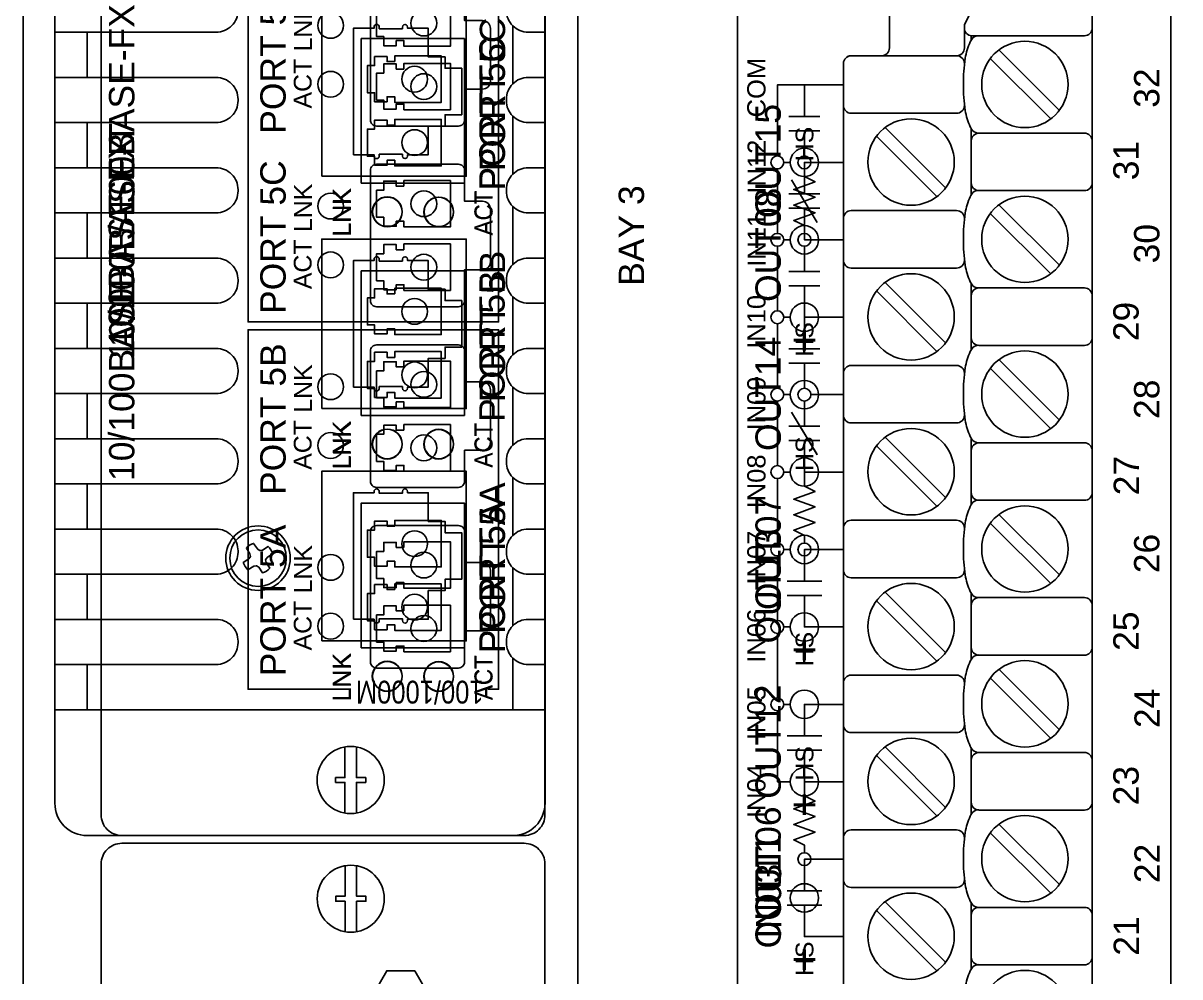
# Model space of a CAD drawing. Extents: x 1 to 47, y 1 to 34.6.
# Drawn here: x 30.651 to 35.134, y 10.742 to 14.438 of the extents above; entities that cross this region are included whole.
import ezdxf
from ezdxf.enums import TextEntityAlignment as Align

# ---------------------------------------------------------------- set-up
doc = ezdxf.new("R2010")
doc.units = 0
doc.header["$MEASUREMENT"] = 0
for name, color, linetype in [('10_0______DWG_', 7, 'CONTINUOUS'), ('3_1__X__NONE', 7, 'CONTINUOUS'), ('3_2__6___4__10-100BASE-T_C', 7, 'CONTINUOUS'), ('3_3__7___4__100BASE-FX_CON', 7, 'CONTINUOUS'), ('3_4__8___2__10-100BASE-T__', 7, 'CONTINUOUS'), ('3_5__9___2__100-1000BASE__', 7, 'CONTINUOUS'), ('5_2__A__ISOLATED_EIA-422', 7, 'CONTINUOUS'), ('5_3__B__ISOLATED_G_703_CO-', 7, 'CONTINUOUS'), ('7_1__2___8__OPTOISOLATED_I', 7, 'CONTINUOUS'), ('7_2__7___8__OPTOISOLATED_I', 7, 'CONTINUOUS'), ('7_3__C___18__COMMON____6__', 7, 'CONTINUOUS'), ('7_4__D___18__COMMON____6__', 7, 'CONTINUOUS'), ('7_5__E___8__OPTOISOLATED_I', 7, 'CONTINUOUS'), ('7_6__4___18__COMMON____6__', 7, 'CONTINUOUS'), ('7_7__8___8__OPTOISOLATED_I', 7, 'CONTINUOUS')]:
    doc.layers.add(name, color=color, linetype=linetype)
doc.styles.add('ARIAL', font='arial.ttf')

msp = doc.modelspace()

# ---------------------------------------------------------------- linework, layer by layer
at = {"layer": '10_0______DWG_'}
for points in [[(30.6506, 20.465), (30.6506, 3.435, 0.414214), (30.7606, 3.325), (32.6906, 3.325, 0.414214), (32.8006, 3.435), (32.8006, 20.465, 0.414214), (32.6906, 20.575), (30.7606, 20.575, 0.414214), (30.6506, 20.465)], [(34.2988, 14.4188), (34.2989, 14.3415, -0.414214), (34.2689, 14.3115)], [(34.3469, 14.3888, 0.127742), (34.3315, 14.381, 0.081668), (34.3213, 14.3654, 0.0591), (34.302, 14.3017, 0.034646), (34.2949, 14.2002, 0.03436), (34.302, 14.0995, 0.0591), (34.3213, 14.0358, 0.081668), (34.3315, 14.0201, 0.191033), (34.3554, 14.0116)], [(34.2987, 14.1265), (34.2987, 14.1186, -0.414214), (34.2687, 14.0886), (33.8599, 14.0886, -0.414214), (33.8299, 14.1186), (33.8299, 14.2815, -0.414214), (33.8599, 14.3115), (34.2687, 14.3115, -0.414214), (34.2987, 14.2815), (34.2987, 14.2747)], [(34.3254, 13.9816, -0.414214), (34.3554, 14.0116), (34.7641, 14.0116, -0.414214), (34.7941, 13.9816), (34.7941, 13.8188, -0.414214), (34.7641, 13.7888), (34.3554, 13.7888, -0.414214), (34.3254, 13.8188)], [(34.3554, 13.7895, 0.191033), (34.3315, 13.781, 0.081668), (34.3213, 13.7654, 0.0591), (34.302, 13.7017, 0.034646), (34.2949, 13.6002, 0.03436), (34.302, 13.4995, 0.0591), (34.3213, 13.4358, 0.081668), (34.3315, 13.4201, 0.191033), (34.3554, 13.4116)], [(34.2987, 13.5265), (34.2987, 13.5186, -0.414214), (34.2687, 13.4886), (33.8599, 13.4886, -0.414214), (33.8299, 13.5186), (33.8299, 13.6815, -0.414214), (33.8599, 13.7115), (34.2687, 13.7115, -0.414214), (34.2987, 13.6815), (34.2987, 13.6746)], [(34.3254, 13.3816, -0.414214), (34.3554, 13.4116), (34.7641, 13.4116, -0.414214), (34.7941, 13.3816), (34.7941, 13.2188, -0.414214), (34.7641, 13.1888), (34.3554, 13.1888, -0.414214), (34.3254, 13.2188)], [(34.3554, 13.1895, 0.191033), (34.3315, 13.181, 0.081668), (34.3213, 13.1654, 0.0591), (34.302, 13.1017, 0.034646), (34.2949, 13.0002, 0.03436), (34.302, 12.8995, 0.0591), (34.3213, 12.8358, 0.081668), (34.3315, 12.8201, 0.191033), (34.3554, 12.8116)], [(34.2987, 12.9265), (34.2987, 12.9186, -0.414214), (34.2687, 12.8886), (33.8599, 12.8886, -0.414214), (33.8299, 12.9186), (33.8299, 13.0815, -0.414214), (33.8599, 13.1115), (34.2687, 13.1115, -0.414214), (34.2987, 13.0815), (34.2987, 13.0746)], [(34.3254, 12.7816, -0.414214), (34.3554, 12.8116), (34.7641, 12.8116, -0.414214), (34.7941, 12.7816), (34.7941, 12.6188, -0.414214), (34.7641, 12.5888), (34.3554, 12.5888, -0.414214), (34.3254, 12.6188)], [(34.3554, 12.5895, 0.191033), (34.3315, 12.581, 0.081668), (34.3213, 12.5654, 0.0591), (34.302, 12.5017, 0.034646), (34.2949, 12.4002, 0.03436), (34.302, 12.2995, 0.0591), (34.3213, 12.2358, 0.081668), (34.3315, 12.2201, 0.191033), (34.3554, 12.2116)], [(34.2987, 12.3265), (34.2987, 12.3186, -0.414214), (34.2687, 12.2886), (33.8599, 12.2886, -0.414214), (33.8299, 12.3186), (33.8299, 12.4815, -0.414214), (33.8599, 12.5115), (34.2687, 12.5115, -0.414214), (34.2987, 12.4815), (34.2987, 12.4746)], [(34.3254, 12.1816, -0.414214), (34.3554, 12.2116), (34.7641, 12.2116, -0.414214), (34.7941, 12.1816), (34.7941, 12.0188, -0.414214), (34.7641, 11.9888), (34.3554, 11.9888, -0.414214), (34.3254, 12.0188)], [(34.3554, 11.9895, 0.191033), (34.3315, 11.981, 0.081668), (34.3213, 11.9654, 0.0591), (34.302, 11.9017, 0.034646), (34.2949, 11.8002, 0.03436), (34.302, 11.6995, 0.0591), (34.3213, 11.6357, 0.081668), (34.3315, 11.6201, 0.191033), (34.3554, 11.6116)], [(34.2987, 11.7265), (34.2987, 11.7186, -0.414214), (34.2687, 11.6886), (33.8599, 11.6886, -0.414214), (33.8299, 11.7186), (33.8299, 11.8815, -0.414214), (33.8599, 11.9115), (34.2687, 11.9115, -0.414214), (34.2987, 11.8815), (34.2987, 11.8746)], [(34.3254, 11.5816, -0.414214), (34.3554, 11.6116), (34.7641, 11.6116, -0.414214), (34.7941, 11.5816), (34.7941, 11.4188, -0.414214), (34.7641, 11.3888), (34.3554, 11.3888, -0.414214), (34.3254, 11.4188)], [(34.3554, 11.3895, 0.191033), (34.3315, 11.381, 0.081668), (34.3213, 11.3654, 0.0591), (34.302, 11.3017, 0.034646), (34.2949, 11.2001, 0.03436), (34.302, 11.0995, 0.0591), (34.3213, 11.0357, 0.081668), (34.3315, 11.0201, 0.191033), (34.3554, 11.0116)], [(34.2987, 11.1265), (34.2987, 11.1186, -0.414214), (34.2687, 11.0886), (33.8599, 11.0886, -0.414214), (33.8299, 11.1186), (33.8299, 11.2814, -0.414214), (33.8599, 11.3114), (34.2687, 11.3114, -0.414214), (34.2987, 11.2814), (34.2987, 11.2746)], [(34.3254, 10.9816, -0.414214), (34.3554, 11.0116), (34.7641, 11.0116, -0.414214), (34.7941, 10.9816), (34.7941, 10.8187, -0.414214), (34.7641, 10.7887), (34.3554, 10.7887, -0.414214), (34.3254, 10.8187)], [(34.3554, 10.7895, 0.191033), (34.3315, 10.781, 0.081668), (34.3213, 10.7654, 0.0591), (34.302, 10.7017, 0.034646), (34.2949, 10.6001, 0.03436), (34.302, 10.4994, 0.0591), (34.3213, 10.4357, 0.081668), (34.3315, 10.4201, 0.191033), (34.3554, 10.4116)]]:
    msp.add_lwpolyline(points, format="xyb", dxfattribs=at)
for points in [[(40.7706, 20.575), (32.8906, 20.575, 0.414214), (32.8006, 20.485), (32.8006, 3.415, 0.414214), (32.8906, 3.325), (40.7706, 3.325, 0.381966), (40.86, 3.405), (40.86, 20.495, 0.381966)], [(33.419, 3.6192), (33.419, 20.2795, -0.468367), (33.479, 20.3295), (35.049, 20.3295, -0.414132), (35.099, 20.2795), (35.099, 3.6192, -0.414214), (35.049, 3.5692), (33.469, 3.5692, -0.414287)], [(34.6461, 9.588), (34.7641, 9.588, 0.414213), (34.7941, 9.618), (34.7942, 14.5998, 0.414214), (34.7642, 14.6298), (34.4511, 14.6298), (34.2064, 14.7207, 0.480048), (34.0082, 14.5757), (34.0082, 14.3415, -0.414214), (33.9782, 14.3115), (33.86, 14.3115, 0.414212), (33.83, 14.2815), (33.8299, 14.2815), (33.8299, 9.3004, 0.414215), (33.8599, 9.2704), (34.1728, 9.2705), (34.4176, 9.1796, 0.47859), (34.6161, 9.3246), (34.6161, 9.558, -0.414214)], [(34.794, 14.6031), (34.7942, 14.4188, -0.414214), (34.7642, 14.3888), (34.3271, 14.3888, -0.390527), (34.2988, 14.4188), (34.2988, 14.431), (34.3885, 14.6169, -0.241514), (34.4085, 14.6298), (34.7642, 14.6298, -0.422157)], [(30.953, 8.0398), (30.953, 11.1798, -0.414214), (31.033, 11.2598), (32.593, 11.2598, -0.414214), (32.673, 11.1798), (32.673, 8.0398, -0.414214), (32.593, 7.9598), (31.033, 7.9598, -0.414214)]]:
    msp.add_lwpolyline(points, format="xyb", close=True, dxfattribs=at)
for points in [[(34.3247, 14.3891), (34.3247, 14.372)], [(34.4327, 14.334), (34.6669, 14.0998)], [(34.3993, 14.3005), (34.6335, 14.0664)], [(33.9918, 14.0333), (34.2259, 13.7991)], [(33.9583, 13.9999), (34.1925, 13.7657)], [(34.3254, 13.773), (34.3254, 14.0281)], [(34.4327, 13.734), (34.6669, 13.4998)], [(34.3993, 13.7005), (34.6335, 13.4664)], [(33.9918, 13.4333), (34.2259, 13.1991)], [(34.3254, 13.173), (34.3254, 13.4281)], [(33.9583, 13.3999), (34.1925, 13.1657)], [(34.3993, 13.1005), (34.6335, 12.8664)], [(34.4327, 13.134), (34.6669, 12.8998)], [(33.9918, 12.8333), (34.2259, 12.5991)], [(34.3254, 12.573), (34.3254, 12.8281)], [(33.9583, 12.7999), (34.1925, 12.5657)], [(34.4327, 12.5339), (34.6669, 12.2998)], [(34.3993, 12.5005), (34.6335, 12.2664)], [(33.9583, 12.1999), (34.1925, 11.9657)], [(33.9918, 12.2333), (34.2259, 11.9991)], [(34.3254, 11.973), (34.3254, 12.2281)], [(34.4327, 11.9339), (34.6669, 11.6998)], [(34.3993, 11.9005), (34.6335, 11.6664)], [(31.8979, 11.3769), (31.8979, 11.4955), (31.8615, 11.4955), (31.8615, 11.5145), (31.8979, 11.5145), (31.8979, 11.6331)], [(31.9421, 11.3769), (31.9421, 11.4955), (31.9785, 11.4955), (31.9785, 11.5145), (31.9421, 11.5145), (31.9421, 11.6331)], [(33.9918, 11.6333), (34.2259, 11.3991)], [(34.3254, 11.373), (34.3254, 11.6281)], [(33.9583, 11.5999), (34.1925, 11.3657)], [(34.3993, 11.3005), (34.6335, 11.0664)], [(34.4327, 11.3339), (34.6669, 11.0998)], [(31.8984, 10.9169), (31.8984, 11.0355), (31.862, 11.0355), (31.862, 11.0545), (31.8984, 11.0545), (31.8984, 11.1731)], [(31.9427, 10.9169), (31.9427, 11.0355), (31.9791, 11.0355), (31.9791, 11.0545), (31.9427, 11.0545), (31.9427, 11.1731)], [(33.9918, 11.0333), (34.2259, 10.7991)], [(33.9583, 10.9999), (34.1925, 10.7657)], [(34.3254, 10.773), (34.3254, 11.0281)]]:
    msp.add_lwpolyline(points, dxfattribs=at)
for centre, radius in [((34.5331, 14.2002), 0.1673), ((34.0921, 13.8995), 0.1673), ((34.5331, 13.6002), 0.1673), ((34.0921, 13.2995), 0.1673), ((34.5331, 13.0002), 0.1673), ((34.0921, 12.6995), 0.1673), ((34.5331, 12.4002), 0.1673), ((34.0921, 12.0995), 0.1673), ((34.5331, 11.8002), 0.1673), ((34.0921, 11.4995), 0.1673), ((31.92, 11.505), 0.13), ((34.5331, 11.2001), 0.1673), ((31.9205, 11.045), 0.13), ((34.0921, 10.8995), 0.1673), ((34.5331, 10.6001), 0.1673)]:
    msp.add_circle(centre, radius, dxfattribs=at)
at = {"layer": '3_1__X__NONE'}
msp.add_lwpolyline([(30.953, 11.3698), (30.953, 15.8598, -0.414214), (31.033, 15.9398), (32.593, 15.9398, -0.414214), (32.673, 15.8598), (32.673, 11.3698, -0.414214), (32.593, 11.2898), (31.033, 11.2898, -0.414214)], format="xyb", close=True, dxfattribs=at)
at = {"layer": '3_2__6___4__10-100BASE-T_C'}
for points in [[(30.953, 11.3698), (30.953, 15.8598, -0.414214), (31.033, 15.9398), (32.593, 15.9398, -0.414214), (32.673, 15.8598), (32.673, 11.3698, -0.414214), (32.593, 11.2898), (31.033, 11.2898, -0.414214)], [(31.9308, 13.9278), (31.9308, 14.4178), (32.0108, 14.4178), (32.0108, 14.4228, -1), (32.0308, 14.4228), (32.0308, 14.4159), (32.1208, 14.4159), (32.1208, 14.4228, -1.000014), (32.1408, 14.4228), (32.1408, 14.4178), (32.2208, 14.4178), (32.2208, 14.3068), (32.2858, 14.3068), (32.2858, 14.2628), (32.3508, 14.2628), (32.3508, 14.0828), (32.2858, 14.0828), (32.2858, 14.0388), (32.2208, 14.0388), (32.2208, 13.9278), (32.1408, 13.9278), (32.1408, 13.9228, -1.000005), (32.1208, 13.9228), (32.1208, 13.9297), (32.0308, 13.9297), (32.0308, 13.9228, -1), (32.0108, 13.9228), (32.0108, 13.9278)], [(31.9308, 13.0278), (31.9308, 13.5178), (32.0108, 13.5178), (32.0108, 13.5228, -1), (32.0308, 13.5228), (32.0308, 13.5159), (32.1208, 13.5159), (32.1208, 13.5228, -1.000014), (32.1408, 13.5228), (32.1408, 13.5178), (32.2208, 13.5178), (32.2208, 13.4068), (32.2858, 13.4068), (32.2858, 13.3628), (32.3508, 13.3628), (32.3508, 13.1828), (32.2858, 13.1828), (32.2858, 13.1388), (32.2208, 13.1388), (32.2208, 13.0278), (32.1408, 13.0278), (32.1408, 13.0228, -1.000005), (32.1208, 13.0228), (32.1208, 13.0297), (32.0308, 13.0297), (32.0308, 13.0228, -1), (32.0108, 13.0228), (32.0108, 13.0278)], [(31.9308, 12.1278), (31.9308, 12.6178), (32.0108, 12.6178), (32.0108, 12.6228, -1), (32.0308, 12.6228), (32.0308, 12.6159), (32.1208, 12.6159), (32.1208, 12.6228, -1.000014), (32.1408, 12.6228), (32.1408, 12.6178), (32.2208, 12.6178), (32.2208, 12.5068), (32.2858, 12.5068), (32.2858, 12.4628), (32.3508, 12.4628), (32.3508, 12.2828), (32.2858, 12.2828), (32.2858, 12.2388), (32.2208, 12.2388), (32.2208, 12.1278), (32.1408, 12.1278), (32.1408, 12.1228, -1.000005), (32.1208, 12.1228), (32.1208, 12.1297), (32.0308, 12.1297), (32.0308, 12.1228, -1), (32.0108, 12.1228), (32.0108, 12.1278)], [(31.5221, 12.3196), (31.5442, 12.3334), (31.5548, 12.3353), (31.5636, 12.3293), (31.5784, 12.3078, 0.141658), (31.6061, 12.3259), (31.5924, 12.3481), (31.5905, 12.3586), (31.5965, 12.3675), (31.618, 12.3823, 0.141658), (31.5998, 12.41), (31.5777, 12.3962), (31.5672, 12.3944), (31.5583, 12.4003), (31.5435, 12.4218, 0.141657), (31.5158, 12.4037), (31.5295, 12.3815), (31.5314, 12.371), (31.5255, 12.3621), (31.504, 12.3473, 0.141658)]]:
    msp.add_lwpolyline(points, format="xyb", close=True, dxfattribs=at)
for points in [[(31.808, 13.8443), (31.808, 14.5013), (32.368, 14.5013), (32.368, 13.8443)], [(31.808, 12.9443), (31.808, 13.6013), (32.368, 13.6013), (32.368, 12.9443)], [(31.808, 12.0443), (31.808, 12.7013), (32.368, 12.7013), (32.368, 12.0443)]]:
    msp.add_lwpolyline(points, close=True, dxfattribs=at)
for centre, radius in [((32.062, 13.7068), 0.0581), ((32.261, 13.7058), 0.0571), ((32.062, 12.8068), 0.0581), ((32.261, 12.8058), 0.0571), ((31.561, 12.3648), 0.125), ((31.561, 12.3648), 0.1095), ((32.062, 11.9068), 0.0581), ((32.261, 11.9058), 0.0571)]:
    msp.add_circle(centre, radius, dxfattribs=at)
at = {"layer": '3_3__7___4__100BASE-FX_CON'}
for points in [[(30.953, 11.3698), (30.953, 15.8598, -0.414214), (31.033, 15.9398), (32.593, 15.9398, -0.414214), (32.673, 15.8598), (32.673, 11.3698, -0.414214), (32.593, 11.2898), (31.033, 11.2898, -0.414214)], [(31.5221, 12.3196), (31.5442, 12.3334), (31.5548, 12.3353), (31.5636, 12.3293), (31.5784, 12.3078, 0.141658), (31.6061, 12.3259), (31.5924, 12.3481), (31.5905, 12.3586), (31.5965, 12.3675), (31.618, 12.3823, 0.141658), (31.5998, 12.41), (31.5777, 12.3962), (31.5672, 12.3944), (31.5583, 12.4003), (31.5435, 12.4218, 0.141657), (31.5158, 12.4037), (31.5295, 12.3815), (31.5314, 12.371), (31.5255, 12.3621), (31.504, 12.3473, 0.141658)]]:
    msp.add_lwpolyline(points, format="xyb", close=True, dxfattribs=at)
for points in [[(31.961, 13.8178), (31.961, 14.3778), (32.361, 14.3778), (32.361, 13.8178), (31.961, 13.8178)], [(32.0909, 14.2888), (32.061, 14.2888), (32.061, 14.3083), (32.013, 14.3083), (32.013, 14.2733), (31.985, 14.2733), (31.985, 14.1683), (32.013, 14.1683), (32.013, 14.1333), (32.061, 14.1333), (32.061, 14.1528), (32.0909, 14.1528), (32.0909, 14.1308), (32.271, 14.1308), (32.271, 14.3108), (32.0909, 14.3108), (32.0909, 14.2888)], [(32.0909, 14.0428), (32.061, 14.0428), (32.061, 14.0623), (32.013, 14.0623), (32.013, 14.0273), (31.985, 14.0273), (31.985, 13.9223), (32.013, 13.9223), (32.013, 13.8873), (32.061, 13.8873), (32.061, 13.9068), (32.0909, 13.9068), (32.0909, 13.8848), (32.271, 13.8848), (32.271, 14.0648), (32.0909, 14.0648), (32.0909, 14.0428)], [(31.961, 12.9178), (31.961, 13.4778), (32.361, 13.4778), (32.361, 12.9178), (31.961, 12.9178)], [(32.0909, 13.3888), (32.061, 13.3888), (32.061, 13.4083), (32.013, 13.4083), (32.013, 13.3733), (31.985, 13.3733), (31.985, 13.2683), (32.013, 13.2683), (32.013, 13.2333), (32.061, 13.2333), (32.061, 13.2528), (32.0909, 13.2528), (32.0909, 13.2308), (32.271, 13.2308), (32.271, 13.4108), (32.0909, 13.4108), (32.0909, 13.3888)], [(32.0909, 13.1428), (32.061, 13.1428), (32.061, 13.1623), (32.013, 13.1623), (32.013, 13.1273), (31.985, 13.1273), (31.985, 13.0223), (32.013, 13.0223), (32.013, 12.9873), (32.061, 12.9873), (32.061, 13.0068), (32.0909, 13.0068), (32.0909, 12.9848), (32.271, 12.9848), (32.271, 13.1648), (32.0909, 13.1648), (32.0909, 13.1428)], [(31.961, 12.0178), (31.961, 12.5778), (32.361, 12.5778), (32.361, 12.0178), (31.961, 12.0178)], [(32.0909, 12.4888), (32.061, 12.4888), (32.061, 12.5083), (32.013, 12.5083), (32.013, 12.4733), (31.985, 12.4733), (31.985, 12.3683), (32.013, 12.3683), (32.013, 12.3333), (32.061, 12.3333), (32.061, 12.3528), (32.0909, 12.3528), (32.0909, 12.3308), (32.271, 12.3308), (32.271, 12.5108), (32.0909, 12.5108), (32.0909, 12.4888)], [(32.0909, 12.2428), (32.061, 12.2428), (32.061, 12.2623), (32.013, 12.2623), (32.013, 12.2273), (31.985, 12.2273), (31.985, 12.1223), (32.013, 12.1223), (32.013, 12.0873), (32.061, 12.0873), (32.061, 12.1068), (32.0909, 12.1068), (32.0909, 12.0848), (32.271, 12.0848), (32.271, 12.2648), (32.0909, 12.2648), (32.0909, 12.2428)]]:
    msp.add_lwpolyline(points, dxfattribs=at)
for centre, radius in [((32.168, 14.2208), 0.05), ((32.168, 13.9748), 0.05), ((32.062, 13.7068), 0.0571), ((32.262, 13.7068), 0.0571), ((32.168, 13.3208), 0.05), ((32.168, 13.0748), 0.05), ((32.062, 12.8068), 0.0571), ((32.262, 12.8068), 0.0571), ((31.561, 12.3648), 0.125), ((31.561, 12.3648), 0.1095), ((32.168, 12.4208), 0.05), ((32.168, 12.1748), 0.05), ((32.062, 11.9068), 0.0571), ((32.262, 11.9068), 0.0571)]:
    msp.add_circle(centre, radius, dxfattribs=at)
at = {"layer": '3_4__8___2__10-100BASE-T__'}
for points in [[(30.953, 11.3698), (30.953, 15.8598, -0.414214), (31.033, 15.9398), (32.593, 15.9398, -0.414214), (32.673, 15.8598), (32.673, 11.3698, -0.414214), (32.593, 11.2898), (31.033, 11.2898, -0.414214)], [(31.9308, 13.0278), (31.9308, 13.5178), (32.0108, 13.5178), (32.0108, 13.5228, -1), (32.0308, 13.5228), (32.0308, 13.5159), (32.1208, 13.5159), (32.1208, 13.5228, -1.000014), (32.1408, 13.5228), (32.1408, 13.5178), (32.2208, 13.5178), (32.2208, 13.4068), (32.2858, 13.4068), (32.2858, 13.3628), (32.3508, 13.3628), (32.3508, 13.1828), (32.2858, 13.1828), (32.2858, 13.1388), (32.2208, 13.1388), (32.2208, 13.0278), (32.1408, 13.0278), (32.1408, 13.0228, -1.000005), (32.1208, 13.0228), (32.1208, 13.0297), (32.0308, 13.0297), (32.0308, 13.0228, -1), (32.0108, 13.0228), (32.0108, 13.0278)], [(31.5221, 12.3196), (31.5442, 12.3334), (31.5548, 12.3353), (31.5636, 12.3293), (31.5784, 12.3078, 0.141658), (31.6061, 12.3259), (31.5924, 12.3481), (31.5905, 12.3586), (31.5965, 12.3675), (31.618, 12.3823, 0.141658), (31.5998, 12.41), (31.5777, 12.3962), (31.5672, 12.3944), (31.5583, 12.4003), (31.5435, 12.4218, 0.141657), (31.5158, 12.4037), (31.5295, 12.3815), (31.5314, 12.371), (31.5255, 12.3621), (31.504, 12.3473, 0.141658)]]:
    msp.add_lwpolyline(points, format="xyb", close=True, dxfattribs=at)
for points in [[(31.961, 13.8178), (31.961, 14.3778), (32.361, 14.3778), (32.361, 13.8178), (31.961, 13.8178)], [(32.0909, 14.2888), (32.061, 14.2888), (32.061, 14.3083), (32.013, 14.3083), (32.013, 14.2733), (31.985, 14.2733), (31.985, 14.1683), (32.013, 14.1683), (32.013, 14.1333), (32.061, 14.1333), (32.061, 14.1528), (32.0909, 14.1528), (32.0909, 14.1308), (32.271, 14.1308), (32.271, 14.3108), (32.0909, 14.3108), (32.0909, 14.2888)], [(32.0909, 14.0428), (32.061, 14.0428), (32.061, 14.0623), (32.013, 14.0623), (32.013, 14.0273), (31.985, 14.0273), (31.985, 13.9223), (32.013, 13.9223), (32.013, 13.8873), (32.061, 13.8873), (32.061, 13.9068), (32.0909, 13.9068), (32.0909, 13.8848), (32.271, 13.8848), (32.271, 14.0648), (32.0909, 14.0648), (32.0909, 14.0428)], [(31.961, 12.0178), (31.961, 12.5778), (32.361, 12.5778), (32.361, 12.0178), (31.961, 12.0178)], [(32.0909, 12.4888), (32.061, 12.4888), (32.061, 12.5083), (32.013, 12.5083), (32.013, 12.4733), (31.985, 12.4733), (31.985, 12.3683), (32.013, 12.3683), (32.013, 12.3333), (32.061, 12.3333), (32.061, 12.3528), (32.0909, 12.3528), (32.0909, 12.3308), (32.271, 12.3308), (32.271, 12.5108), (32.0909, 12.5108), (32.0909, 12.4888)], [(32.0909, 12.2428), (32.061, 12.2428), (32.061, 12.2623), (32.013, 12.2623), (32.013, 12.2273), (31.985, 12.2273), (31.985, 12.1223), (32.013, 12.1223), (32.013, 12.0873), (32.061, 12.0873), (32.061, 12.1068), (32.0909, 12.1068), (32.0909, 12.0848), (32.271, 12.0848), (32.271, 12.2648), (32.0909, 12.2648), (32.0909, 12.2428)]]:
    msp.add_lwpolyline(points, dxfattribs=at)
msp.add_lwpolyline([(31.808, 12.9443), (31.808, 13.6013), (32.368, 13.6013), (32.368, 12.9443)], close=True, dxfattribs=at)
for centre, radius in [((32.168, 14.2208), 0.05), ((32.168, 13.9748), 0.05), ((32.062, 13.7068), 0.0571), ((32.262, 13.7068), 0.0571), ((32.062, 12.8068), 0.0581), ((32.261, 12.8058), 0.0571), ((31.561, 12.3648), 0.125), ((31.561, 12.3648), 0.1095), ((32.168, 12.4208), 0.05), ((32.168, 12.1748), 0.05), ((32.062, 11.9068), 0.0571), ((32.262, 11.9068), 0.0571)]:
    msp.add_circle(centre, radius, dxfattribs=at)
at = {"layer": '3_5__9___2__100-1000BASE__'}
for points in [[(30.7735, 11.415), (30.7735, 15.815, -0.414214), (30.8985, 15.94), (32.5485, 15.94, -0.414214), (32.6735, 15.815), (32.6735, 11.415, -0.414214), (32.5485, 11.29), (30.8985, 11.29, -0.414214)], [(31.9965, 14.0625), (31.9965, 14.5675, -0.414214), (32.02, 14.591), (32.338, 14.591, -0.414214), (32.3615, 14.5675), (32.3615, 14.4475), (32.4315, 14.4475, -0.414214), (32.4615, 14.4175), (32.4615, 14.2125, -0.414214), (32.4315, 14.1825), (32.3615, 14.1825), (32.3615, 14.0625, -0.414214), (32.338, 14.039), (32.02, 14.039, -0.414214)], [(31.9965, 13.3625), (31.9965, 13.8675, -0.414214), (32.02, 13.891), (32.338, 13.891, -0.414214), (32.3615, 13.8675), (32.3615, 13.7475), (32.4315, 13.7475, -0.414214), (32.4615, 13.7175), (32.4615, 13.5125, -0.414214), (32.4315, 13.4825), (32.3615, 13.4825), (32.3615, 13.3625, -0.414214), (32.338, 13.339), (32.02, 13.339, -0.414214)], [(31.9965, 12.6625), (31.9965, 13.1675, -0.414214), (32.02, 13.191), (32.338, 13.191, -0.414214), (32.3615, 13.1675), (32.3615, 13.0475), (32.4315, 13.0475, -0.414214), (32.4615, 13.0175), (32.4615, 12.8125, -0.414214), (32.4315, 12.7825), (32.3615, 12.7825), (32.3615, 12.6625, -0.414214), (32.338, 12.639), (32.02, 12.639, -0.414214)], [(31.9965, 11.9625), (31.9965, 12.4675, -0.414214), (32.02, 12.491), (32.338, 12.491, -0.414214), (32.3615, 12.4675), (32.3615, 12.3475), (32.4315, 12.3475, -0.414214), (32.4615, 12.3175), (32.4615, 12.1125, -0.414214), (32.4315, 12.0825), (32.3615, 12.0825), (32.3615, 11.9625, -0.414214), (32.338, 11.939), (32.02, 11.939, -0.414214)]]:
    msp.add_lwpolyline(points, format="xyb", close=True, dxfattribs=at)
for points in [[(32.3215, 14.65), (32.4935, 14.65), (32.4935, 13.28), (31.5225, 13.28), (31.5225, 14.65), (32.049, 14.65)], [(32.1265, 14.506), (32.0965, 14.506), (32.0965, 14.5255), (32.0485, 14.5255), (32.0485, 14.4905), (32.0205, 14.4905), (32.0205, 14.3855), (32.0485, 14.3855), (32.0485, 14.3505), (32.0965, 14.3505), (32.0965, 14.37), (32.1265, 14.37), (32.1265, 14.348), (32.3065, 14.348), (32.3065, 14.528), (32.1265, 14.528), (32.1265, 14.506)], [(30.8985, 14.2275), (30.8985, 14.4025)], [(32.5485, 14.4273), (32.5485, 14.2027)], [(32.1265, 14.26), (32.0965, 14.26), (32.0965, 14.2795), (32.0485, 14.2795), (32.0485, 14.2445), (32.0205, 14.2445), (32.0205, 14.1395), (32.0485, 14.1395), (32.0485, 14.1045), (32.0965, 14.1045), (32.0965, 14.124), (32.1265, 14.124), (32.1265, 14.102), (32.3065, 14.102), (32.3065, 14.282), (32.1265, 14.282), (32.1265, 14.26)], [(30.8985, 13.8775), (30.8985, 14.0525)], [(32.5485, 14.0773), (32.5485, 13.8527)], [(32.1265, 13.806), (32.0965, 13.806), (32.0965, 13.8255), (32.0485, 13.8255), (32.0485, 13.7905), (32.0205, 13.7905), (32.0205, 13.6855), (32.0485, 13.6855), (32.0485, 13.6505), (32.0965, 13.6505), (32.0965, 13.67), (32.1265, 13.67), (32.1265, 13.648), (32.3065, 13.648), (32.3065, 13.828), (32.1265, 13.828), (32.1265, 13.806)], [(32.5485, 13.7273), (32.5485, 13.5027)], [(30.8985, 13.5275), (30.8985, 13.7025)], [(32.1265, 13.56), (32.0965, 13.56), (32.0965, 13.5795), (32.0485, 13.5795), (32.0485, 13.5445), (32.0205, 13.5445), (32.0205, 13.4395), (32.0485, 13.4395), (32.0485, 13.4045), (32.0965, 13.4045), (32.0965, 13.424), (32.1265, 13.424), (32.1265, 13.402), (32.3065, 13.402), (32.3065, 13.582), (32.1265, 13.582), (32.1265, 13.56)], [(32.5485, 13.3773), (32.5485, 13.1527)], [(30.8985, 13.1775), (30.8985, 13.3525)], [(32.4518, 11.8566), (32.4935, 11.8566), (32.4935, 13.25), (31.5225, 13.25), (31.5225, 11.8566), (31.9185, 11.8566)], [(32.1265, 13.106), (32.0965, 13.106), (32.0965, 13.1255), (32.0485, 13.1255), (32.0485, 13.0905), (32.0205, 13.0905), (32.0205, 12.9855), (32.0485, 12.9855), (32.0485, 12.9505), (32.0965, 12.9505), (32.0965, 12.97), (32.1265, 12.97), (32.1265, 12.948), (32.3065, 12.948), (32.3065, 13.128), (32.1265, 13.128), (32.1265, 13.106)], [(30.8985, 12.8275), (30.8985, 13.0025)], [(32.5485, 13.0273), (32.5485, 12.8027)], [(32.1265, 12.86), (32.0965, 12.86), (32.0965, 12.8795), (32.0485, 12.8795), (32.0485, 12.8445), (32.0205, 12.8445), (32.0205, 12.7395), (32.0485, 12.7395), (32.0485, 12.7045), (32.0965, 12.7045), (32.0965, 12.724), (32.1265, 12.724), (32.1265, 12.702), (32.3065, 12.702), (32.3065, 12.882), (32.1265, 12.882), (32.1265, 12.86)], [(30.8985, 12.4775), (30.8985, 12.6525)], [(32.5485, 12.6773), (32.5485, 12.4527)], [(32.1265, 12.406), (32.0965, 12.406), (32.0965, 12.4255), (32.0485, 12.4255), (32.0485, 12.3905), (32.0205, 12.3905), (32.0205, 12.2855), (32.0485, 12.2855), (32.0485, 12.2505), (32.0965, 12.2505), (32.0965, 12.27), (32.1265, 12.27), (32.1265, 12.248), (32.3065, 12.248), (32.3065, 12.428), (32.1265, 12.428), (32.1265, 12.406)], [(30.8985, 12.1275), (30.8985, 12.3025)], [(32.5485, 12.3273), (32.5485, 12.1027)], [(32.1265, 12.16), (32.0965, 12.16), (32.0965, 12.1795), (32.0485, 12.1795), (32.0485, 12.1445), (32.0205, 12.1445), (32.0205, 12.0395), (32.0485, 12.0395), (32.0485, 12.0045), (32.0965, 12.0045), (32.0965, 12.024), (32.1265, 12.024), (32.1265, 12.002), (32.3065, 12.002), (32.3065, 12.182), (32.1265, 12.182), (32.1265, 12.16)], [(32.5485, 11.9773), (32.5485, 11.7775)], [(30.8985, 11.7775), (30.8985, 11.9525)], [(32.6735, 11.7775), (30.7735, 11.7775)]]:
    msp.add_lwpolyline(points, dxfattribs=at)
for points in [[(30.7735, 14.4025), (30.7735, 14.5775), (31.3985, 14.5775, -0.414214), (31.4835, 14.4925), (31.4835, 14.4875, -0.414214), (31.3985, 14.4025), (30.7735, 14.4025)], [(32.6085, 14.4025), (32.6735, 14.4025), (32.6735, 14.5775), (32.6085, 14.5775, 0.414214), (32.5235, 14.4925), (32.5235, 14.4875, 0.414214), (32.6085, 14.4025, 1.496125)], [(30.7735, 14.0525), (30.7735, 14.2275), (31.3985, 14.2275, -0.414214), (31.4835, 14.1425), (31.4835, 14.1375, -0.414214), (31.3985, 14.0525), (30.7735, 14.0525)], [(32.6085, 14.0525), (32.6735, 14.0525), (32.6735, 14.2275), (32.6085, 14.2275, 0.414214), (32.5235, 14.1425), (32.5235, 14.1375, 0.414214), (32.6085, 14.0525, 1.496125)], [(30.7735, 13.7025), (30.7735, 13.8775), (31.3985, 13.8775, -0.414214), (31.4835, 13.7925), (31.4835, 13.7875, -0.414214), (31.3985, 13.7025), (30.7735, 13.7025)], [(32.6085, 13.7025), (32.6735, 13.7025), (32.6735, 13.8775), (32.6085, 13.8775, 0.414214), (32.5235, 13.7925), (32.5235, 13.7875, 0.414214), (32.6085, 13.7025, 1.496125)], [(30.7735, 13.3525), (30.7735, 13.5275), (31.3985, 13.5275, -0.414214), (31.4835, 13.4425), (31.4835, 13.4375, -0.414214), (31.3985, 13.3525), (30.7735, 13.3525)], [(32.6085, 13.3525), (32.6735, 13.3525), (32.6735, 13.5275), (32.6085, 13.5275, 0.414214), (32.5235, 13.4425), (32.5235, 13.4375, 0.414214), (32.6085, 13.3525, 1.496125)], [(30.7735, 13.0025), (30.7735, 13.1775), (31.3985, 13.1775, -0.414214), (31.4835, 13.0925), (31.4835, 13.0875, -0.414214), (31.3985, 13.0025), (30.7735, 13.0025)], [(32.6085, 13.0025), (32.6735, 13.0025), (32.6735, 13.1775), (32.6085, 13.1775, 0.414214), (32.5235, 13.0925), (32.5235, 13.0875, 0.414214), (32.6085, 13.0025, 1.496125)], [(30.7735, 12.6525), (30.7735, 12.8275), (31.3985, 12.8275, -0.414214), (31.4835, 12.7425), (31.4835, 12.7375, -0.414214), (31.3985, 12.6525), (30.7735, 12.6525)], [(32.6085, 12.6525), (32.6735, 12.6525), (32.6735, 12.8275), (32.6085, 12.8275, 0.414214), (32.5235, 12.7425), (32.5235, 12.7375, 0.414214), (32.6085, 12.6525, 1.496125)], [(30.7735, 12.3025), (30.7735, 12.4775), (31.3985, 12.4775, -0.414214), (31.4835, 12.3925), (31.4835, 12.3875, -0.414214), (31.3985, 12.3025), (30.7735, 12.3025)], [(32.6085, 12.3025), (32.6735, 12.3025), (32.6735, 12.4775), (32.6085, 12.4775, 0.414214), (32.5235, 12.3925), (32.5235, 12.3875, 0.414214), (32.6085, 12.3025, 1.496125)], [(30.7735, 11.9525), (30.7735, 12.1275), (31.3985, 12.1275, -0.414214), (31.4835, 12.0425), (31.4835, 12.0375, -0.414214), (31.3985, 11.9525), (30.7735, 11.9525)], [(32.6085, 11.9525), (32.6735, 11.9525), (32.6735, 12.1275), (32.6085, 12.1275, 0.414214), (32.5235, 12.0425), (32.5235, 12.0375, 0.414214), (32.6085, 11.9525, 1.496125)]]:
    msp.add_lwpolyline(points, format="xyb", dxfattribs=at)
for centre in [(32.2035, 14.438), (31.8426, 14.429), (31.8426, 14.201), (32.2035, 14.192), (31.8426, 13.729), (32.2035, 13.738), (31.8426, 13.501), (32.2035, 13.492), (31.8426, 13.029), (32.2035, 13.038), (31.8426, 12.801), (32.2035, 12.792), (31.8426, 12.329), (32.2035, 12.338), (31.8426, 12.101), (32.2035, 12.092)]:
    msp.add_circle(centre, 0.05, dxfattribs=at)
at = {"layer": '5_2__A__ISOLATED_EIA-422'}
msp.add_lwpolyline([(32.0056, 10.6719), (32.0599, 10.7659), (32.1684, 10.7659), (32.2227, 10.6719), (32.1684, 10.5779), (32.0598, 10.5779)], close=True, dxfattribs=at)
at = {"layer": '5_3__B__ISOLATED_G_703_CO-'}
msp.add_lwpolyline([(32.0056, 10.6719), (32.0599, 10.7659), (32.1684, 10.7659), (32.2227, 10.6719), (32.1684, 10.5779), (32.0598, 10.5779)], close=True, dxfattribs=at)
at = {"layer": '7_1__2___8__OPTOISOLATED_I'}
for points in [[(33.6788, 14.076), (33.6788, 14.1982), (33.8299, 14.1982)], [(33.6188, 14.076), (33.7388, 14.076)], [(33.6188, 14.0203), (33.7388, 14.0203)], [(33.6788, 14.0203), (33.6788, 13.9232)], [(33.6788, 13.776), (33.6788, 13.8732)], [(33.7038, 13.8982), (33.8299, 13.8982)], [(33.6288, 13.8307), (33.7288, 13.6657)], [(33.6188, 13.776), (33.7388, 13.776)], [(33.6188, 13.7203), (33.7388, 13.7203)], [(33.6788, 13.7203), (33.6788, 13.5982), (33.8299, 13.5982)], [(33.6788, 13.176), (33.6788, 13.2982), (33.8299, 13.2982)], [(33.6188, 13.176), (33.7388, 13.176)], [(33.6188, 13.1203), (33.7388, 13.1203)], [(33.6788, 13.1203), (33.6788, 13.0232)], [(33.6788, 12.876), (33.6788, 12.9732)], [(33.7038, 12.9982), (33.8299, 12.9982)], [(33.6288, 12.9307), (33.7288, 12.7657)], [(33.6188, 12.876), (33.7388, 12.876)], [(33.6188, 12.8203), (33.7388, 12.8203)], [(33.6788, 12.8203), (33.6788, 12.6982), (33.8299, 12.6982)], [(33.6788, 12.276), (33.6788, 12.3982), (33.8299, 12.3982)], [(33.6113, 12.276), (33.7463, 12.276)], [(33.6113, 12.2203), (33.7463, 12.2203)], [(33.6788, 12.2203), (33.6788, 12.0982), (33.8299, 12.0982)], [(33.6788, 11.676), (33.6788, 11.7982), (33.8299, 11.7982)], [(33.6113, 11.676), (33.7463, 11.676)], [(33.6113, 11.6203), (33.7463, 11.6203)], [(33.6788, 11.6203), (33.6788, 11.4982), (33.8299, 11.4982)], [(33.6788, 11.076), (33.6788, 11.1982), (33.8299, 11.1982)], [(33.6113, 11.076), (33.7463, 11.076)], [(33.6113, 11.0203), (33.7463, 11.0203)], [(33.6788, 11.0203), (33.6788, 10.8982), (33.8299, 10.8982)]]:
    msp.add_lwpolyline(points, dxfattribs=at)
for centre in [(33.6788, 13.8982), (33.6788, 12.9982)]:
    msp.add_circle(centre, 0.025, dxfattribs=at)
at = {"layer": '7_2__7___8__OPTOISOLATED_I'}
for points in [[(33.6788, 14.076), (33.6788, 14.1982), (33.8299, 14.1982)], [(33.6188, 14.076), (33.7388, 14.076)], [(33.6188, 14.0203), (33.7388, 14.0203)], [(33.6788, 14.0203), (33.6788, 13.9231)], [(33.6788, 13.776), (33.6788, 13.8732)], [(33.7038, 13.8982), (33.8299, 13.8982)], [(33.6288, 13.8306), (33.7288, 13.6656)], [(33.6188, 13.776), (33.7388, 13.776)], [(33.6188, 13.7203), (33.7388, 13.7203)], [(33.6788, 13.7203), (33.6788, 13.5982), (33.8299, 13.5982)], [(33.6788, 13.176), (33.6788, 13.2982), (33.8299, 13.2982)], [(33.6188, 13.176), (33.7388, 13.176)], [(33.6188, 13.1203), (33.7388, 13.1203)], [(33.6788, 13.1203), (33.6788, 13.0231)], [(33.6788, 12.876), (33.6788, 12.9732)], [(33.7038, 12.9982), (33.8299, 12.9982)], [(33.6288, 12.9306), (33.7288, 12.7656)], [(33.6188, 12.876), (33.7388, 12.876)], [(33.6188, 12.8203), (33.7388, 12.8203)], [(33.6788, 12.8203), (33.6788, 12.6982), (33.8299, 12.6982)], [(33.6788, 12.276), (33.6788, 12.3982), (33.8299, 12.3982)], [(33.6113, 12.276), (33.7463, 12.276)], [(33.6113, 12.2203), (33.7463, 12.2203)], [(33.6788, 12.2203), (33.6788, 12.0982), (33.8299, 12.0982)], [(33.6788, 11.676), (33.6788, 11.7982), (33.8299, 11.7982)], [(33.6113, 11.676), (33.7463, 11.676)], [(33.6113, 11.6203), (33.7463, 11.6203)], [(33.6788, 11.6203), (33.6788, 11.4982), (33.8299, 11.4982)], [(33.6788, 11.076), (33.6788, 11.1982), (33.8299, 11.1982)], [(33.6113, 11.076), (33.7463, 11.076)], [(33.6113, 11.0203), (33.7463, 11.0203)], [(33.6788, 11.0203), (33.6788, 10.8982), (33.8299, 10.8982)]]:
    msp.add_lwpolyline(points, dxfattribs=at)
for centre in [(33.6788, 13.8982), (33.6788, 12.9982)]:
    msp.add_circle(centre, 0.025, dxfattribs=at)
at = {"layer": '7_3__C___18__COMMON____6__'}
for points in [[(33.5738, 13.9232), (33.5738, 14.1982), (33.8299, 14.1982)], [(33.5738, 13.6232), (33.5738, 13.8732)], [(33.5988, 13.8982), (33.6238, 13.8982)], [(33.7338, 13.8982), (33.8299, 13.8982)], [(33.5988, 13.5982), (33.6238, 13.5982)], [(33.7338, 13.5982), (33.8299, 13.5982)], [(33.5738, 13.3232), (33.5738, 13.5732)], [(33.5738, 13.0232), (33.5738, 13.2732)], [(33.5988, 13.2982), (33.6238, 13.2982)], [(33.7338, 13.2982), (33.8299, 13.2982)], [(33.5738, 12.7232), (33.5738, 12.9732)], [(33.5988, 12.9982), (33.6238, 12.9982)], [(33.7338, 12.9982), (33.8299, 12.9982)], [(33.5988, 12.6982), (33.6238, 12.6982)], [(33.7338, 12.6982), (33.8299, 12.6982)], [(33.5738, 12.4232), (33.5738, 12.6732)], [(33.5988, 12.3982), (33.6238, 12.3982)], [(33.7338, 12.3982), (33.8299, 12.3982)], [(33.5738, 12.1232), (33.5738, 12.3732)], [(33.5738, 11.8232), (33.5738, 12.0732)], [(33.5988, 12.0982), (33.6238, 12.0982)], [(33.7338, 12.0982), (33.8299, 12.0982)], [(33.5988, 11.7982), (33.6238, 11.7982)], [(33.7338, 11.7982), (33.8299, 11.7982)], [(33.6238, 11.4981), (33.5738, 11.4981), (33.5738, 11.7732)], [(33.7338, 11.4982), (33.8299, 11.4982)], [(33.6788, 11.1031), (33.6788, 11.1982), (33.8299, 11.1982)], [(33.6788, 10.9931), (33.6788, 10.8982), (33.8299, 10.8982)]]:
    msp.add_lwpolyline(points, dxfattribs=at)
for centre, radius in [((33.6788, 13.8982), 0.055), ((33.5738, 13.8982), 0.025), ((33.6788, 13.5982), 0.055), ((33.5738, 13.5982), 0.025), ((33.5738, 13.2982), 0.025), ((33.6788, 13.2982), 0.055), ((33.6788, 12.9982), 0.055), ((33.5738, 12.9982), 0.025), ((33.6788, 12.6982), 0.055), ((33.5738, 12.6982), 0.025), ((33.5738, 12.3982), 0.025), ((33.6788, 12.3982), 0.055), ((33.6788, 12.0982), 0.055), ((33.5738, 12.0982), 0.025), ((33.6788, 11.7982), 0.055), ((33.5738, 11.7982), 0.025), ((33.6788, 11.4982), 0.055), ((33.6788, 11.0481), 0.055)]:
    msp.add_circle(centre, radius, dxfattribs=at)
at = {"layer": '7_4__D___18__COMMON____6__'}
for points in [[(33.5738, 13.9232), (33.5738, 14.1982), (33.8299, 14.1982)], [(33.5738, 13.6232), (33.5738, 13.8732)], [(33.5988, 13.8982), (33.6238, 13.8982)], [(33.7338, 13.8982), (33.8299, 13.8982)], [(33.5988, 13.5982), (33.6238, 13.5982)], [(33.7338, 13.5982), (33.8299, 13.5982)], [(33.5738, 13.3232), (33.5738, 13.5732)], [(33.5738, 13.0232), (33.5738, 13.2732)], [(33.5988, 13.2982), (33.6238, 13.2982)], [(33.7338, 13.2982), (33.8299, 13.2982)], [(33.5738, 12.7232), (33.5738, 12.9732)], [(33.5988, 12.9982), (33.6238, 12.9982)], [(33.7338, 12.9982), (33.8299, 12.9982)], [(33.5988, 12.6982), (33.6238, 12.6982)], [(33.7338, 12.6982), (33.8299, 12.6982)], [(33.5738, 12.4232), (33.5738, 12.6732)], [(33.5988, 12.3982), (33.6238, 12.3982)], [(33.7338, 12.3982), (33.8299, 12.3982)], [(33.5738, 12.1232), (33.5738, 12.3732)], [(33.5738, 11.8232), (33.5738, 12.0732)], [(33.5988, 12.0982), (33.6238, 12.0982)], [(33.7338, 12.0982), (33.8299, 12.0982)], [(33.5988, 11.7982), (33.6238, 11.7982)], [(33.7338, 11.7982), (33.8299, 11.7982)], [(33.6238, 11.4981), (33.5738, 11.4981), (33.5738, 11.7732)], [(33.7338, 11.4982), (33.8299, 11.4982)], [(33.6788, 11.1031), (33.6788, 11.1982), (33.8299, 11.1982)], [(33.6788, 10.9931), (33.6788, 10.8982), (33.8299, 10.8982)]]:
    msp.add_lwpolyline(points, dxfattribs=at)
for centre, radius in [((33.6788, 13.8982), 0.055), ((33.5738, 13.8982), 0.025), ((33.6788, 13.5982), 0.055), ((33.5738, 13.5982), 0.025), ((33.5738, 13.2982), 0.025), ((33.6788, 13.2982), 0.055), ((33.6788, 12.9982), 0.055), ((33.5738, 12.9982), 0.025), ((33.6788, 12.6982), 0.055), ((33.5738, 12.6982), 0.025), ((33.5738, 12.3982), 0.025), ((33.6788, 12.3982), 0.055), ((33.6788, 12.0982), 0.055), ((33.5738, 12.0982), 0.025), ((33.6788, 11.7982), 0.055), ((33.5738, 11.7982), 0.025), ((33.6788, 11.4982), 0.055), ((33.6788, 11.0481), 0.055)]:
    msp.add_circle(centre, radius, dxfattribs=at)
at = {"layer": '7_5__E___8__OPTOISOLATED_I'}
for points in [[(33.6788, 13.6232), (33.6788, 13.6531), (33.6376, 13.6731), (33.7201, 13.7031), (33.6376, 13.7331), (33.7201, 13.7631), (33.6376, 13.7932), (33.7201, 13.8232), (33.6788, 13.8432), (33.6788, 13.8982), (33.8299, 13.8982)], [(33.8299, 13.5982), (33.7038, 13.5982)], [(33.6788, 13.476), (33.6788, 13.5732)], [(33.6188, 13.476), (33.7388, 13.476)], [(33.6188, 13.4203), (33.7388, 13.4203)], [(33.6788, 13.4203), (33.6788, 13.2982), (33.8299, 13.2982)], [(33.6788, 12.4232), (33.6788, 12.4531), (33.6376, 12.4731), (33.7201, 12.5031), (33.6376, 12.5331), (33.7201, 12.5631), (33.6376, 12.5932), (33.7201, 12.6232), (33.6788, 12.6432), (33.6788, 12.6982), (33.8299, 12.6982)], [(33.8299, 12.3982), (33.7038, 12.3982)], [(33.6788, 12.276), (33.6788, 12.3732)], [(33.6188, 12.276), (33.7388, 12.276)], [(33.6188, 12.2203), (33.7388, 12.2203)], [(33.6788, 12.2203), (33.6788, 12.0982), (33.8299, 12.0982)], [(33.6788, 11.2232), (33.6788, 11.2531), (33.6376, 11.2731), (33.7201, 11.3031), (33.6376, 11.3331), (33.7201, 11.3632), (33.6376, 11.3932), (33.7201, 11.4232), (33.6788, 11.4432), (33.6788, 11.4982), (33.8299, 11.4982)], [(33.6788, 11.076), (33.6788, 11.1732)], [(33.8299, 11.1982), (33.7038, 11.1982)], [(33.6188, 11.076), (33.7388, 11.076)], [(33.6188, 11.0203), (33.7388, 11.0203)], [(33.6788, 11.0203), (33.6788, 10.8982), (33.8299, 10.8982)]]:
    msp.add_lwpolyline(points, dxfattribs=at)
for centre in [(33.6788, 13.5982), (33.6788, 12.3982), (33.6788, 11.1982)]:
    msp.add_circle(centre, 0.025, dxfattribs=at)
at = {"layer": '7_6__4___18__COMMON____6__'}
for points in [[(33.5738, 13.9232), (33.5738, 14.1982), (33.8299, 14.1982)], [(33.5738, 13.6232), (33.5738, 13.8732)], [(33.5988, 13.8982), (33.6238, 13.8982)], [(33.7338, 13.8982), (33.8299, 13.8982)], [(33.5988, 13.5982), (33.6238, 13.5982)], [(33.7338, 13.5982), (33.8299, 13.5982)], [(33.5738, 13.3232), (33.5738, 13.5732)], [(33.5738, 13.0232), (33.5738, 13.2732)], [(33.5988, 13.2982), (33.6238, 13.2982)], [(33.7338, 13.2982), (33.8299, 13.2982)], [(33.5738, 12.7232), (33.5738, 12.9732)], [(33.5988, 12.9982), (33.6238, 12.9982)], [(33.7338, 12.9982), (33.8299, 12.9982)], [(33.5988, 12.6982), (33.6238, 12.6982)], [(33.7338, 12.6982), (33.8299, 12.6982)], [(33.5738, 12.4232), (33.5738, 12.6732)], [(33.5988, 12.3982), (33.6238, 12.3982)], [(33.7338, 12.3982), (33.8299, 12.3982)], [(33.5738, 12.1232), (33.5738, 12.3732)], [(33.5738, 11.8232), (33.5738, 12.0732)], [(33.5988, 12.0982), (33.6238, 12.0982)], [(33.7338, 12.0982), (33.8299, 12.0982)], [(33.5988, 11.7982), (33.6238, 11.7982)], [(33.7338, 11.7982), (33.8299, 11.7982)], [(33.6238, 11.4982), (33.5738, 11.4982), (33.5738, 11.7732)], [(33.7338, 11.4982), (33.8299, 11.4982)], [(33.6788, 11.1032), (33.6788, 11.1982), (33.8299, 11.1982)], [(33.6788, 10.9932), (33.6788, 10.8982), (33.8299, 10.8982)]]:
    msp.add_lwpolyline(points, dxfattribs=at)
for centre, radius in [((33.6788, 13.8982), 0.055), ((33.5738, 13.8982), 0.025), ((33.6788, 13.5982), 0.055), ((33.5738, 13.5982), 0.025), ((33.5738, 13.2982), 0.025), ((33.6788, 13.2982), 0.055), ((33.6788, 12.9982), 0.055), ((33.5738, 12.9982), 0.025), ((33.6788, 12.6982), 0.055), ((33.5738, 12.6982), 0.025), ((33.5738, 12.3982), 0.025), ((33.6788, 12.3982), 0.055), ((33.6788, 12.0982), 0.055), ((33.5738, 12.0982), 0.025), ((33.6788, 11.7982), 0.055), ((33.5738, 11.7982), 0.025), ((33.6788, 11.4982), 0.055), ((33.6788, 11.0482), 0.055)]:
    msp.add_circle(centre, radius, dxfattribs=at)
at = {"layer": '7_7__8___8__OPTOISOLATED_I'}
for points in [[(33.6788, 13.623), (33.6788, 13.6531), (33.6376, 13.6731), (33.7201, 13.7031), (33.6376, 13.7331), (33.7201, 13.7631), (33.6376, 13.7931), (33.7201, 13.8232), (33.6788, 13.8432), (33.6788, 13.8982), (33.8299, 13.8982)], [(33.7037, 13.5982), (33.8299, 13.5982)], [(33.6788, 13.476), (33.6788, 13.5733)], [(33.6188, 13.476), (33.7388, 13.476)], [(33.6188, 13.4203), (33.7388, 13.4203)], [(33.6788, 13.4203), (33.6788, 13.2982), (33.8299, 13.2982)], [(33.6788, 12.423), (33.6788, 12.4531), (33.6376, 12.4731), (33.7201, 12.5031), (33.6376, 12.5331), (33.7201, 12.5631), (33.6376, 12.5931), (33.7201, 12.6232), (33.6788, 12.6432), (33.6788, 12.6982), (33.8299, 12.6982)], [(33.7037, 12.3982), (33.8299, 12.3982)], [(33.6788, 12.276), (33.6788, 12.3733)], [(33.6188, 12.276), (33.7388, 12.276)], [(33.6188, 12.2203), (33.7388, 12.2203)], [(33.6788, 12.2203), (33.6788, 12.0982), (33.8299, 12.0982)], [(33.6788, 11.223), (33.6788, 11.2531), (33.6376, 11.2731), (33.7201, 11.3031), (33.6376, 11.3331), (33.7201, 11.3631), (33.6376, 11.3931), (33.7201, 11.4232), (33.6788, 11.4432), (33.6788, 11.4982), (33.8299, 11.4982)], [(33.6788, 11.076), (33.6788, 11.1733)], [(33.7037, 11.1982), (33.8299, 11.1982)], [(33.6188, 11.076), (33.7388, 11.076)], [(33.6188, 11.0203), (33.7388, 11.0203)], [(33.6788, 11.0203), (33.6788, 10.8982), (33.8299, 10.8982)]]:
    msp.add_lwpolyline(points, dxfattribs=at)
for centre in [(33.6788, 13.5982), (33.6788, 12.3982), (33.6788, 11.1982)]:
    msp.add_circle(centre, 0.0249, dxfattribs=at)

# ---------------------------------------------------------------- texts
at = {"layer": '10_0______DWG_', "style": 'ARIAL'}
for s, p in [('32', (35.0547, 14.1098)), ('31', (34.9742, 13.829)), ('30', (35.0547, 13.5069)), ('29', (34.9742, 13.2053)), ('28', (35.0547, 12.9039)), ('27', (34.9758, 12.6082)), ('26', (35.0547, 12.3063)), ('25', (34.9742, 12.0053)), ('24', (35.0563, 11.7062)), ('23', (34.9742, 11.4069)), ('22', (35.0563, 11.1051)), ('21', (34.9758, 10.824))]:
    msp.add_text(s, height=0.09833, rotation=90, dxfattribs=at).set_placement(p)
msp.add_text('BAY 3', height=0.09833, rotation=90, dxfattribs=at).set_placement((33.057, 13.6148), align=Align.CENTER)
at = {"layer": '3_2__6___4__10-100BASE-T_C', "style": 'ARIAL'}
for s, height, p in [('PORT 5C', 0.09833, (32.5188, 13.8641)), ('10/100BASE-T', 0.098333, (31.0822, 13.1349)), ('LNK', 0.06883, (31.9211, 13.6105)), ('PORT 5B', 0.09833, (32.5188, 12.9687)), ('LNK', 0.06883, (31.9211, 12.7082)), ('PORT 5A', 0.09833, (32.5188, 12.0707)), ('LNK', 0.06883, (31.9211, 11.8095))]:
    msp.add_text(s, height=height, rotation=90, dxfattribs=at).set_placement(p)
at = {"layer": '3_2__6___4__10-100BASE-T_C', "style": 'ARIAL', "width": 0.9}
for p in [(32.4702, 13.6158), (32.4702, 12.7161), (32.4702, 11.8147)]:
    msp.add_text('ACT', height=0.06883, rotation=90, dxfattribs=at).set_placement(p)
at = {"layer": '3_3__7___4__100BASE-FX_CON', "style": 'ARIAL'}
for s, height, p in [('PORT 5C', 0.09833, (32.517, 13.7887)), ('100BASE-FX', 0.09833, (31.0804, 13.183)), ('LNK', 0.06883, (31.9193, 13.6103)), ('PORT 5B', 0.09833, (32.517, 12.8926)), ('LNK', 0.06883, (31.9193, 12.7103)), ('PORT 5A', 0.09833, (32.517, 11.9964)), ('LNK', 0.06883, (31.9193, 11.8103))]:
    msp.add_text(s, height=height, rotation=90, dxfattribs=at).set_placement(p)
at = {"layer": '3_3__7___4__100BASE-FX_CON', "style": 'ARIAL', "width": 0.9}
for p in [(32.4684, 13.6156), (32.4684, 12.7156), (32.4684, 11.8156)]:
    msp.add_text('ACT', height=0.06883, rotation=90, dxfattribs=at).set_placement(p)
at = {"layer": '3_4__8___2__10-100BASE-T__', "style": 'ARIAL'}
for s, height, p in [('10/100BASE-T / 100BASE-FX', 0.098333, (31.0817, 12.6638)), ('PORT 5C', 0.09833, (32.5183, 13.789)), ('LNK', 0.06883, (31.9205, 13.6121)), ('PORT 5B', 0.09833, (32.5183, 12.9685)), ('LNK', 0.06883, (31.9205, 12.7089)), ('PORT 5A', 0.09833, (32.5183, 11.9963)), ('LNK', 0.06883, (31.9205, 11.8092))]:
    msp.add_text(s, height=height, rotation=90, dxfattribs=at).set_placement(p)
at = {"layer": '3_4__8___2__10-100BASE-T__', "style": 'ARIAL', "width": 0.9}
for p in [(32.4696, 13.6155), (32.4696, 12.7159), (32.4696, 11.8146)]:
    msp.add_text('ACT', height=0.06883, rotation=90, dxfattribs=at).set_placement(p)
at = {"layer": '3_5__9___2__100-1000BASE__', "style": 'ARIAL'}
for s, height, p in [('PORT 5D', 0.09833, (31.6681, 14.0092)), ('LNK', 0.06883, (31.7696, 14.3283)), ('ACT', 0.06883, (31.7685, 14.1071)), ('PORT 5C', 0.09833, (31.6681, 13.3109)), ('LNK', 0.06883, (31.7696, 13.6283)), ('ACT', 0.06883, (31.7685, 13.4071)), ('PORT 5B', 0.09833, (31.6681, 12.6095)), ('LNK', 0.06883, (31.7696, 12.9283)), ('ACT', 0.06883, (31.7685, 12.7071)), ('PORT 5A', 0.09833, (31.6681, 11.9069)), ('LNK', 0.06883, (31.7696, 12.2283)), ('ACT', 0.06883, (31.7685, 12.0071))]:
    msp.add_text(s, height=height, rotation=90, dxfattribs=at).set_placement(p)
at = {"layer": '3_5__9___2__100-1000BASE__', "style": 'ARIAL', "width": 0.8}
msp.add_text('100/1000M', height=0.0885, rotation=180, dxfattribs=at).set_placement((32.4352, 11.8899))
at = {"layer": '7_1__2___8__OPTOISOLATED_I', "style": 'ARIAL'}
for s, p in [('OUT15', (33.5872, 13.6821)), ('OUT14', (33.5872, 12.78)), ('OUT13', (33.5872, 12.0338)), ('OUT12', (33.5872, 11.4323)), ('OUT11', (33.5872, 10.8526))]:
    msp.add_text(s, height=0.09833, rotation=90, dxfattribs=at).set_placement(p)
at = {"layer": '7_2__7___8__OPTOISOLATED_I', "style": 'ARIAL'}
for s, height, p in [('OUT15', 0.09833, (33.5872, 13.6821)), ('OUT14', 0.09833, (33.5872, 12.7799)), ('OUT13', 0.09833, (33.5872, 12.0338)), ('+', 0.118, (33.7356, 11.9612)), ('OUT12', 0.09833, (33.5872, 11.4323)), ('+', 0.118, (33.7356, 11.3612)), ('OUT11', 0.09833, (33.5872, 10.8525)), ('+', 0.118, (33.7356, 10.7612))]:
    msp.add_text(s, height=height, rotation=90, dxfattribs=at).set_placement(p)
at = {"layer": '7_3__C___18__COMMON____6__', "style": 'ARIAL'}
for s, height, p in [('COM', 0.0708, (33.5279, 14.0724)), ('IN12', 0.0708, (33.5291, 13.7774)), ('IN11', 0.0708, (33.5291, 13.4936)), ('IN10', 0.0708, (33.5279, 13.1758)), ('IN09', 0.0708, (33.5279, 12.8595)), ('IN08', 0.0708, (33.5279, 12.5575)), ('IN07', 0.0708, (33.5279, 12.2625)), ('IN06', 0.0708, (33.5279, 11.9595)), ('IN05', 0.0708, (33.5279, 11.6595)), ('IN04', 0.0708, (33.5279, 11.3577)), ('IN03', 0.09833, (33.5888, 10.8902))]:
    msp.add_text(s, height=height, rotation=90, dxfattribs=at).set_placement(p)
at = {"layer": '7_4__D___18__COMMON____6__', "style": 'ARIAL'}
for s, height, p in [('COM', 0.0708, (33.5279, 14.0724)), ('IN12', 0.0708, (33.5291, 13.7774)), ('IN11', 0.0708, (33.5291, 13.4936)), ('IN10', 0.0708, (33.5279, 13.1758)), ('IN09', 0.0708, (33.5279, 12.8595)), ('IN08', 0.0708, (33.5279, 12.5575)), ('IN07', 0.0708, (33.5279, 12.2625)), ('IN06', 0.0708, (33.5279, 11.9595)), ('IN05', 0.0708, (33.5279, 11.6595)), ('IN04', 0.0708, (33.5279, 11.3577)), ('IN03', 0.09833, (33.5888, 10.8902))]:
    msp.add_text(s, height=height, rotation=90, dxfattribs=at).set_placement(p)
at = {"layer": '7_5__E___8__OPTOISOLATED_I', "style": 'ARIAL'}
for s, height, p in [('HS', 0.06883, (33.7136, 13.9028)), ('OUT08', 0.09833, (33.5872, 13.3575)), ('+', 0.118, (33.7356, 13.1611)), ('HS', 0.06883, (33.7136, 12.7029)), ('OUT07', 0.09833, (33.5872, 12.1636)), ('+', 0.118, (33.7356, 11.9611)), ('HS', 0.06883, (33.7136, 11.5029)), ('OUT06', 0.09833, (33.5872, 10.9599)), ('+', 0.118, (33.7356, 10.7612))]:
    msp.add_text(s, height=height, rotation=90, dxfattribs=at).set_placement(p)
at = {"layer": '7_6__4___18__COMMON____6__', "style": 'ARIAL'}
for s, height, p in [('COM', 0.0708, (33.5279, 14.0725)), ('IN12', 0.0708, (33.5291, 13.7774)), ('IN11', 0.0708, (33.5291, 13.4936)), ('IN10', 0.0708, (33.5279, 13.1758)), ('IN09', 0.0708, (33.5279, 12.8595)), ('IN08', 0.0708, (33.5279, 12.5576)), ('IN07', 0.0708, (33.5279, 12.2625)), ('IN06', 0.0708, (33.5279, 11.9595)), ('IN05', 0.0708, (33.5279, 11.6595)), ('IN04', 0.0708, (33.5279, 11.3578)), ('IN03', 0.09833, (33.5888, 10.8902))]:
    msp.add_text(s, height=height, rotation=90, dxfattribs=at).set_placement(p)
at = {"layer": '7_7__8___8__OPTOISOLATED_I', "style": 'ARIAL'}
for s, height, p in [('OUT08', 0.09833, (33.5872, 13.3575)), ('HS', 0.06883, (33.7136, 13.1458)), ('OUT07', 0.09833, (33.5872, 12.1636)), ('HS', 0.06883, (33.7136, 11.9458)), ('OUT06', 0.09833, (33.5872, 10.9599)), ('HS', 0.06883, (33.7136, 10.7458))]:
    msp.add_text(s, height=height, rotation=90, dxfattribs=at).set_placement(p)

doc.saveas('drawing.dxf')
